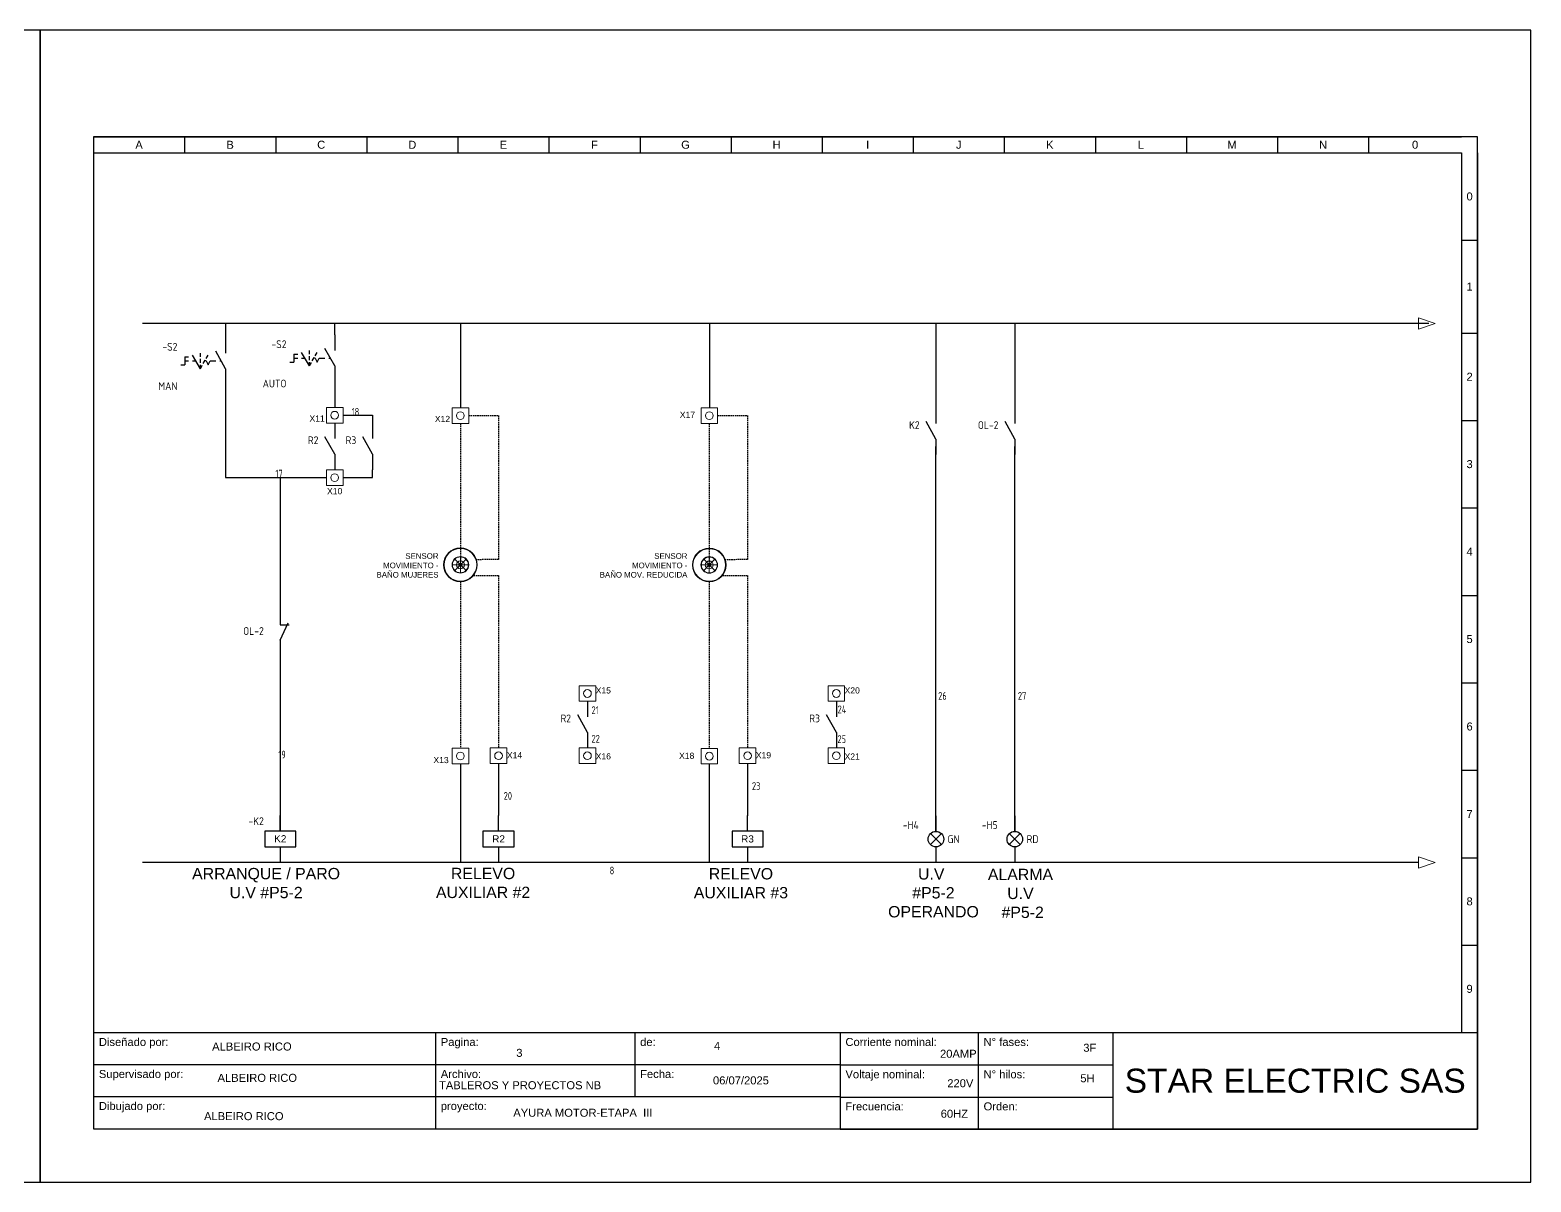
# Model space of a CAD drawing. Header units: millimetres. Extents: x 691 to 18605, y 670 to 10026.
# Drawn here: x 2823 to 3881, y 3503 to 4315 of the extents above; entities that cross this region are included whole.
import ezdxf
from ezdxf.enums import TextEntityAlignment as Align

# ---------------------------------------------------------------- set-up
doc = ezdxf.new("R2010")
doc.units = ezdxf.units.MM
doc.linetypes.add('DASHEDX2', pattern=[1.5, 1, -0.5])
for name, color, linetype in [('-DIAGRAMA', 7, 'Continuous'), ('-Electrico', 5, 'Continuous'), ('DESC', 150, 'Continuous'), ('MISC', 7, 'Continuous'), ('SYMS', 7, 'Continuous'), ('TAGS', 150, 'Continuous'), ('WIRENO', 72, 'Continuous'), ('YEL_14_THHN', 2, 'Continuous')]:
    doc.layers.add(name, color=color, linetype=linetype)
doc.styles.get("Standard").update_dxf_attribs({"font": 'arial.ttf'})
doc.styles.add('WD_IEC', font='ISOCP2.shx', dxfattribs={"width": 0.9, "height": 4})

# ---------------------------------------------------------------- blocks, each defined once
blk = doc.blocks.new('*T3')
at = {"color": 0, "linetype": 'ByBlock', "lineweight": -2}
for p, q in [((0, 0), (139.92, 0)), ((0, 0), (0, -18)), ((64.08, 0), (64.08, -18)), ((101.44, 0), (101.44, -12)), ((139.92, 0), (139.92, -18)), ((0, -6), (139.92, -6)), ((0, -12), (139.92, -12)), ((0, -18), (139.92, -18))]:
    blk.add_line(p, q, dxfattribs=at)
at = {"color": 0, "char_height": 1.5, "attachment_point": 1}
for s, insert, width in [('{\\fArial|b0|i0|c162|p34;Diseñado por:}', (1, -1), 62.0824), ('{\\fArial|b0|i0|c162|p34;Pagina:}', (65.08, -1), 35.3574), ('{\\fArial|b0|i0|c162|p34;de}:', (102.44, -1), 36.4813), ('{\\fArial|b0|i0|c162|p34;Supervisado por:}', (1, -7), 62.0824), ('{\\fArial|b0|i0|c162|p34;Archivo:}', (65.08, -7), 35.3574), ('Fecha:', (102.44, -7), 36.4813), ('Dibujado por:', (1, -13), 62.0824), ('{\\fArial|b0|i0|c162|p34;proyecto:}', (65.08, -13), 73.8387)]:
    blk.add_mtext(s, dxfattribs=dict(at, insert=insert, width=width))
blk = doc.blocks.new('*T4')
at = {"color": 0, "linetype": 'ByBlock', "lineweight": -2}
for p, q in [((0, 0), (119.48, 0)), ((0, 0), (0, -18.07)), ((25.89, 0), (25.89, -18.07)), ((51.13, 0), (51.13, -18.07)), ((119.48, 0), (119.48, -18.07)), ((0, -6.05), (51.13, -6.05)), ((0, -12.07), (51.13, -12.07)), ((0, -18.07), (119.48, -18.07))]:
    blk.add_line(p, q, dxfattribs=at)
at = {"color": 0}
for s, insert, char_height, width, attachment_point in [('Corriente nominal:', (1, -1), 1.5, 23.894, 1), ('{\\fArial|b0|i0|c162|p34;N° fases:}', (26.89, -1), 1.5, 23.2313, 1), ('Voltaje nominal:', (1, -7.05), 1.5, 23.894, 1), ('{\\fArial|b0|i0|c162|p34;N° hilos:}', (26.89, -7.05), 1.5, 23.2313, 1), ('{\\fArial|b0|i0|c162|p34;STAR ELECTRIC SAS}', (85.3, -9.04), 4.5, 66.3536, 5), ('Frecuencia:', (1, -13.07), 1.5, 23.894, 1), ('{\\fArial|b0|i0|c162|p34;Orden}:', (26.89, -13.07), 1.5, 23.2313, 1)]:
    blk.add_mtext(s, dxfattribs=dict(at, insert=insert, char_height=char_height, width=width, attachment_point=attachment_point))
blk = doc.blocks.new('CAJETIN')
for p, q in [((0, 185.97), (-259.4, 185.97)), ((-259.4, 185.97), (-259.4, 0.07)), ((-259.4, 185.97), (-2.99, 185.97)), ((-259.4, 185.97), (-259.4, 182.97)), ((-242.33, 185.97), (-242.33, 182.97)), ((-225.26, 185.97), (-225.26, 182.97)), ((-208.19, 185.97), (-208.19, 182.97)), ((-191.12, 185.97), (-191.12, 182.97)), ((-174.05, 185.97), (-174.05, 182.97)), ((-156.98, 185.97), (-156.98, 182.97)), ((-139.91, 185.97), (-139.91, 182.97)), ((-122.84, 185.97), (-122.84, 182.97)), ((-105.77, 185.97), (-105.77, 182.97)), ((-88.7, 185.97), (-88.7, 182.97)), ((-71.64, 185.97), (-71.64, 182.97)), ((-54.57, 185.97), (-54.57, 182.97)), ((-37.5, 185.97), (-37.5, 182.97)), ((-20.43, 185.97), (-20.43, 182.97)), ((0, 0.07), (0, 185.97)), ((-259.4, 182.97), (-2.99, 182.97)), ((-3, 182.97), (-3, 18.07)), ((0, 182.97), (0, 18.07)), ((-3, 166.58), (0, 166.58)), ((-3, 149.19), (0, 149.19)), ((-3, 132.8), (0, 132.8)), ((-3, 116.41), (0, 116.41)), ((-3, 100.02), (0, 100.02)), ((-3, 83.63), (0, 83.63)), ((-3, 67.24), (0, 67.24)), ((-3, 50.85), (0, 50.85)), ((-3, 34.46), (0, 34.46)), ((-3, 18.07), (0, 18.07)), ((-259.4, 0.07), (0, 0.07))]:
    blk.add_line(p, q)
blk.add_lwpolyline([(-269.4, -9.93), (10, -9.93), (10, 205.97), (-269.4, 205.97)], close=True)
for name, p in [('*T3', (-259.4, 18.07)), ('*T4', (-119.48, 18.07))]:
    blk.add_blockref(name, p)
blk.add_text('0', height=1.5).set_placement((-2.08, 174.04))
at = {"char_height": 1.5, "attachment_point": 5}
for s, insert, width in [('A', (-250.87, 184.47), 17.0695), ('B', (-233.8, 184.47), 17.0695), ('C', (-216.73, 184.47), 17.0695), ('D', (-199.66, 184.47), 17.0695), ('E', (-182.59, 184.47), 17.0695), ('F', (-165.52, 184.47), 17.0695), ('G', (-148.45, 184.47), 17.0695), ('H', (-131.38, 184.47), 17.0695), ('I', (-114.31, 184.47), 17.0695), ('J', (-97.24, 184.47), 17.0695), ('K', (-80.17, 184.47), 17.0695), ('L', (-63.1, 184.47), 17.0695), ('M', (-46.03, 184.47), 17.0695), ('N', (-28.96, 184.47), 17.0695), ('0', (-11.71, 184.47), 17.4362), ('1', (-1.5, 157.89), 3), ('2', (-1.5, 141), 3), ('3', (-1.5, 124.61), 3), ('4', (-1.5, 108.22), 3), ('5', (-1.5, 91.83), 3), ('6', (-1.5, 75.44), 3), ('7', (-1.5, 59.05), 3), ('8', (-1.5, 42.66), 3), ('9', (-1.5, 26.27), 3)]:
    blk.add_mtext(s, dxfattribs=dict(at, insert=insert, width=width))
for tag, p in [('DISEÑADO_POR', (-230.86, 14.78)), ('SUPERVISADO_POR', (-229.59, 8.32)), ('DIBUJADO_POR', (-231.25, 2.42))]:
    blk.add_attdef(tag, text='', height=1.5).set_placement(p, align=Align.MIDDLE)
for tag, p in [('PAGINA', (-180.19, 13.54)), ('DE', (-143.12, 14.83)), ('A', (-97.02, 13.49)), ('F', (-73.9, 14.47)), ('ARCHIVO', (-179.45, 8.2)), ('FECHA', (-143.31, 8.38)), ('V', (-96.96, 8.58)), ('H', (-74.46, 8.76)), ('PROYECTO', (-180.75, 3.04)), ('HZ', (-98.06, 2.87)), ('OR', (-74.83, 2.5))]:
    blk.add_attdef(tag, p, '', height=1.5)
blk = doc.blocks.new('VSS113')
for p, q in [((0, 7.5), (0, 2.5)), ((-13.12, 1.25), (-11.88, 1.25)), ((-13.12, 1.25), (-13.12, -1.25)), ((-13.12, 0), (-11.88, 0)), ((-8.12, -2.5), (-10.62, 1.83)), ((-10.62, 0), (-9.57, 0)), ((-8.12, 1.25), (-8.12, 2.5)), ((-8.12, -0.63), (-8.12, 0.62)), ((-7.19, -0.88), (-6.56, 0.21)), ((-6.25, 0), (-6.68, 0)), ((-6.25, 0.75), (-5.62, 1.83)), ((-6.25, 0), (-5.62, -1.25)), ((-5.62, -1.25), (-5, 0)), ((-5, 0), (-3.12, 0)), ((0, -2.5), (-3.12, 3.12)), ((-1.88, 0), (-1.39, 0)), ((-14.38, -1.25), (-13.12, -1.25)), ((-8.12, -2.5), (-8.12, -1.25)), ((-8.12, -2.5), (-7.5, -1.42)), ((0, -2.5), (0, -7.5))]:
    blk.add_line(p, q)
at = {"style": 'WD_IEC'}
for tag, p in [('INST', (-15.5, 9.25)), ('TAG1', (-15.5, 3.25)), ('LOC', (-15.5, 6.25)), ('DESC1', (-15.5, -9.35)), ('DESC3', (-15.5, -15.35)), ('DESC2', (-15.5, -12.35))]:
    blk.add_attdef(tag, text='', height=2.5, dxfattribs=at).set_placement(p, align=Align.RIGHT)
at = {"style": 'WD_IEC', "flags": 8}
for tag, p in [('POS1', (-10.62, 3.5)), ('POS2', (-8.12, 3.5)), ('POS3', (-5.62, 3.5))]:
    blk.add_attdef(tag, text='', height=2, rotation=90, dxfattribs=at).set_placement(p, align=Align.MIDDLE_LEFT)
at = {"style": 'WD_IEC'}
blk.add_attdef('TERM01', text='', height=2, rotation=90, dxfattribs=at).set_placement((-1, 7.5), align=Align.RIGHT)
at = {"style": 'WD_IEC', "flags": 1}
for tag, p, height in [('X2TERM01', (0, 7.5), 0.32), ('CONTACT', (0.5, 4.5), 1), ('X1LINK', (0, 0), 0.32), ('COMMON', (1.75, 3.25), 1), ('X8TERM02', (0, -7.5), 0.32), ('ASSYCODE', (1, -9), 1), ('FAMILY', (1, -10.5), 1), ('CATDESC', (1, -12), 1)]:
    blk.add_attdef(tag, p, '', height=height, dxfattribs=at)
at = {"style": 'WD_IEC', "flags": 9}
for tag, p in [('MFG', (-16, -0.25)), ('CAT', (-16, -2.75))]:
    blk.add_attdef(tag, text='', height=1.5, dxfattribs=at).set_placement(p, align=Align.RIGHT)
at = {"style": 'WD_IEC'}
blk.add_attdef('TERM02', (-1, -7.5), '', height=2, rotation=90, dxfattribs=at)
at = {"lineweight": 15, "style": 'WD_IEC'}
blk.add_attdef('XREF', text='', height=2.5, dxfattribs=at).set_placement((-15.5, -6.35), align=Align.RIGHT)
blk.add_attdef('STATE', (1.25, -6.35), '', height=2.5, dxfattribs=at)
blk = doc.blocks.new('VCR21')
for p, q in [((0, 7.5), (0, 2.5)), ((0, -2.5), (-3.12, 3.12)), ((0, -2.5), (0, -7.5))]:
    blk.add_line(p, q)
at = {"style": 'WD_IEC'}
for tag, p in [('INST', (-5.25, 6.75)), ('LOC', (-5.25, 3.75)), ('TAG2', (-5.25, 0.75)), ('DESC1', (-5.25, -6.75)), ('XREF', (-5.25, -3.75)), ('DESC2', (-5.25, -9.75)), ('DESC3', (-5.25, -12.75))]:
    blk.add_attdef(tag, text='', height=2.5, dxfattribs=at).set_placement(p, align=Align.RIGHT)
blk.add_attdef('TERM01', text='', height=2, rotation=90, dxfattribs=at).set_placement((-1, 7.5), align=Align.RIGHT)
at = {"style": 'WD_IEC', "flags": 1}
for tag, p, height in [('X2TERM01', (0, 7.5), 0.32), ('X4LINK', (-2.75, 0), 0.32), ('X1LINK', (-0.5, 0), 0.32), ('CONTACT', (4, -3.5), 1), ('FAMILY', (4, -5), 1), ('COMMON', (5.25, -4.75), 1), ('X8TERM02', (0, -7.5), 0.32)]:
    blk.add_attdef(tag, p, '', height=height, dxfattribs=at)
at = {"style": 'WD_IEC'}
blk.add_attdef('TERM02', (-1, -7.5), '', height=2, rotation=90, dxfattribs=at)
blk = doc.blocks.new('VCR22')
for p, q in [((0, 7.5), (0, 2.5)), ((0, -2.5), (2.5, 3.12)), ((0, 2.5), (2.87, 2.5)), ((0, -2.5), (0, -7.5))]:
    blk.add_line(p, q)
at = {"style": 'WD_IEC'}
for tag, p in [('INST', (-5.25, 5.25)), ('TAG2', (-5.25, -0.75)), ('LOC', (-5.25, 2.25)), ('DESC1', (-5.25, -6.75)), ('XREF', (-5.25, -3.75)), ('DESC2', (-5.25, -9.75)), ('DESC3', (-5.25, -12.75))]:
    blk.add_attdef(tag, text='', height=2.5, dxfattribs=at).set_placement(p, align=Align.RIGHT)
blk.add_attdef('TERM01', text='', height=2, rotation=90, dxfattribs=at).set_placement((-1, 7.5), align=Align.RIGHT)
at = {"style": 'WD_IEC', "flags": 1}
for tag, p, height in [('X2TERM01', (0, 7.5), 0.32), ('X4LINK', (-0.55, 0), 0.32), ('X1LINK', (1.92, 0), 0.32), ('CONTACT', (4, -3.5), 1), ('FAMILY', (4, -5), 1), ('COMMON', (5.25, -4.75), 1), ('X8TERM02', (0, -7.5), 0.32)]:
    blk.add_attdef(tag, p, '', height=height, dxfattribs=at)
at = {"style": 'WD_IEC'}
blk.add_attdef('TERM02', (-1, -7.5), '', height=2, rotation=90, dxfattribs=at)
blk = doc.blocks.new('VMS1')
for p, q in [((0, 2.5), (0, 7.5)), ((0, -2.5), (0, -7.5))]:
    blk.add_line(p, q)
blk.add_lwpolyline([(-5, 2.5), (-5, -2.5), (5, -2.5), (5, 2.5)], close=True)
at = {"style": 'WD_IEC'}
for tag, p in [('INST', (-5.25, 10.5)), ('LOC', (-5.25, 7.5)), ('TAG1', (-5.25, 4.5)), ('DESC1', (-5.25, -6.85)), ('DESC2', (-5.25, -9.85)), ('DESC3', (-5.25, -12.85))]:
    blk.add_attdef(tag, text='', height=2.5, dxfattribs=at).set_placement(p, align=Align.RIGHT)
blk.add_attdef('TERM01', text='', height=2, rotation=90, dxfattribs=at).set_placement((-1, 7.5), align=Align.RIGHT)
at = {"style": 'WD_IEC', "flags": 1}
for tag, p, height in [('X2TERM01', (0, 7.5), 0.32), ('X4LINK', (-5, 0), 0.32), ('X1LINK', (5, 0), 0.32), ('ASSYCODE', (1, -4), 1), ('FAMILY', (1, -5.5), 1), ('X8TERM02', (0, -7.5), 0.32), ('CATDESC', (1, -7), 1)]:
    blk.add_attdef(tag, p, '', height=height, dxfattribs=at)
at = {"style": 'WD_IEC', "flags": 9}
for tag, p in [('MFG', (-6, 1)), ('CAT', (-6, -1.5))]:
    blk.add_attdef(tag, text='', height=1.5, dxfattribs=at).set_placement(p, align=Align.RIGHT)
at = {"style": 'WD_IEC'}
blk.add_attdef('TERM02', (-1, -7.5), '', height=2, rotation=90, dxfattribs=at)
at = {"lineweight": 9, "style": 'WD_IEC'}
for tag, p in [('NO', (-5.5, -16.5)), ('NC', (-5.5, -19.5))]:
    blk.add_attdef(tag, text='', height=2.5, dxfattribs=at).set_placement(p, align=Align.TOP_RIGHT)
for tag, p in [('XREFNO', (-4, -16.5)), ('XREFNC', (-4, -19.5))]:
    blk.add_attdef(tag, text='', height=2.5, dxfattribs=at).set_placement(p, align=Align.TOP_LEFT)
blk = doc.blocks.new('VLT1G')
for p, q in [((0, 7.5), (0, 2.5)), ((-1.77, -1.77), (1.77, 1.77)), ((1.77, -1.77), (-1.77, 1.77)), ((0, -2.5), (0, -7.5))]:
    blk.add_line(p, q)
blk.add_circle((0, 0), 2.5)
at = {"style": 'WD_IEC'}
for tag, p in [('INST', (-5.5, 10.25)), ('TAG1', (-5.5, 3.25)), ('LOC', (-5.5, 6.75)), ('DESC1', (-5.5, -6.35)), ('DESC2', (-5.5, -9.85)), ('DESC3', (-5.5, -13.35))]:
    blk.add_attdef(tag, text='', height=2.5, dxfattribs=at).set_placement(p, align=Align.RIGHT)
blk.add_attdef('TERM01', text='', height=2, rotation=90, dxfattribs=at).set_placement((-1, 7.5), align=Align.RIGHT)
at = {"style": 'WD_IEC', "flags": 1}
for tag, p, height in [('X2TERM01', (0, 7.5), 0.32), ('X4LINK', (-3, 0), 0.32), ('X1LINK', (3, 0), 0.32), ('ASSYCODE', (1, -4), 1), ('FAMILY', (1, -5.5), 1), ('X8TERM02', (0, -7.5), 0.32), ('CATDESC', (1, -7), 1)]:
    blk.add_attdef(tag, p, '', height=height, dxfattribs=at)
at = {"style": 'WD_IEC', "flags": 9}
for tag, p in [('MFG', (-6, -0.25)), ('CAT', (-6, -2.75))]:
    blk.add_attdef(tag, text='', height=1.5, dxfattribs=at).set_placement(p, align=Align.RIGHT)
at = {"style": 'WD_IEC'}
blk.add_attdef('TERM02', (-1, -7.5), '', height=2, rotation=90, dxfattribs=at)
at = {"lineweight": 13, "style": 'WD_IEC'}
blk.add_attdef('COLOR', text='', height=2.5, dxfattribs=at).set_placement((3.75, 0), align=Align.MIDDLE_LEFT)
at = {"lineweight": 15, "style": 'WD_IEC'}
for tag, p in [('WDTAGALT', (-5.5, -21)), ('XREF', (-5.5, -18))]:
    blk.add_attdef(tag, text='', height=2.5, dxfattribs=at).set_placement(p, align=Align.RIGHT)
blk = doc.blocks.new('WD_WNV')
at = {"linetype": 'Continuous', "style": 'WD_IEC', "width": 0.8}
blk.add_attdef('WIRENO', text='', height=2.5, dxfattribs=at).set_placement((-1.6, 0), align=Align.MIDDLE_RIGHT)
at = {"style": 'WD_IEC', "flags": 1}
for tag, p in [('W08USER', (-1, 0.375)), ('W04USER', (-1, 0.875)), ('W05USER', (-1, 0.75)), ('W09USER', (-1, 0.25)), ('W03USER', (-1, 1)), ('W06USER', (-1, 0.625)), ('W07USER', (-1, 0.5)), ('W02USER', (-1, 1.125)), ('W01USER', (-1, 1.25)), ('W10USER', (-1, 0.125))]:
    blk.add_attdef(tag, text='', height=0.08, dxfattribs=at).set_placement(p, align=Align.CENTER)

msp = doc.modelspace()

# ---------------------------------------------------------------- linework, layer by layer
at = {"layer": '-DIAGRAMA', "color": 0, "lineweight": 0}
for centre in [(3037.4, 4043.3), (3126, 4043), (3301.5, 4043), (3037.4, 3999.3), (3215.6, 3847.1), (3391.1, 3847.1), (3126, 3803), (3152.9, 3803.2), (3215.6, 3803.2), (3301.5, 3802.9), (3328.5, 3803.2), (3391.1, 3803.2)]:
    msp.add_circle(centre, 2.72, dxfattribs=at)
at = {"layer": '-Electrico', "color": 0, "lineweight": 0, "ltscale": 0.08}
for points in [[(3031.6, 4048.8), (3043.3, 4048.8), (3043.3, 4037.8), (3031.6, 4037.8)], [(3120.2, 4048.5), (3131.9, 4048.5), (3131.9, 4037.5), (3120.2, 4037.5)], [(3295.7, 4048.5), (3307.4, 4048.5), (3307.4, 4037.5), (3295.7, 4037.5)], [(3031.6, 4004.8), (3043.3, 4004.8), (3043.3, 3993.8), (3031.6, 3993.8)], [(3209.7, 3852.6), (3221.4, 3852.6), (3221.4, 3841.6), (3209.7, 3841.6)], [(3385.2, 3852.6), (3396.9, 3852.6), (3396.9, 3841.6), (3385.2, 3841.6)], [(3120.2, 3808.5), (3131.9, 3808.5), (3131.9, 3797.5), (3120.2, 3797.5)], [(3147.1, 3808.7), (3158.8, 3808.7), (3158.8, 3797.7), (3147.1, 3797.7)], [(3209.7, 3808.7), (3221.4, 3808.7), (3221.4, 3797.7), (3209.7, 3797.7)], [(3295.7, 3808.4), (3307.4, 3808.4), (3307.4, 3797.5), (3295.7, 3797.5)], [(3322.6, 3808.7), (3334.3, 3808.7), (3334.3, 3797.7), (3322.6, 3797.7)], [(3385.2, 3808.7), (3396.9, 3808.7), (3396.9, 3797.7), (3385.2, 3797.7)]]:
    msp.add_lwpolyline(points, close=True, dxfattribs=at)
at = {"color": 0}
for p, q in [((3126, 4107.9), (3126, 4048.5)), ((3301.6, 4107.9), (3301.6, 4048.5)), ((3461.3, 4107.9), (3461.3, 4048.5)), ((3517, 4107.9), (3517, 4048.5)), ((2960.5, 4065.2), (2960.5, 3999.3)), ((3037.4, 4067), (3037.4, 4048.8)), ((3043.3, 4043.3), (3064.1, 4043.3)), ((3064.1, 4043.3), (3064.1, 4037.8)), ((3126, 4037.5), (3126, 4037.5)), ((3301.5, 4037.5), (3301.5, 4037.5)), ((3461.3, 3749.9), (3461.3, 4021.3)), ((3516.9, 3749.9), (3517, 4021.3)), ((3064.1, 3999.3), (3064.1, 4004.8)), ((2960.5, 3999.3), (3031.6, 3999.3)), ((2999, 3999.3), (2999, 3906.5)), ((3043.3, 3999.3), (3064.1, 3999.3)), ((2999, 3873.6), (2999, 3750)), ((3126, 3797.5), (3126, 3797.5)), ((3126, 3797.5), (3126, 3728)), ((3152.9, 3797.7), (3152.9, 3797.7)), ((3152.9, 3797.7), (3152.9, 3761)), ((3301.5, 3797.5), (3301.5, 3797.5)), ((3301.5, 3797.5), (3301.5, 3728)), ((3328.5, 3797.7), (3328.5, 3797.7)), ((3328.5, 3797.7), (3328.5, 3760.9))]:
    msp.add_line(p, q, dxfattribs=at)
at = {"color": 0, "linetype": 'Continuous', "lineweight": 0}
for p, q in [((3801.5, 4111.9), (3801.5, 4107.9)), ((3813.3, 4107.9), (3801.5, 4111.9)), ((3801.5, 4107.9), (3801.5, 4103.9)), ((3801.5, 4103.9), (3813.3, 4107.9)), ((3801.5, 3731.9), (3801.5, 3727.9)), ((3813.3, 3727.9), (3801.5, 3731.9)), ((3801.5, 3727.9), (3801.5, 3724)), ((3801.5, 3724), (3813.3, 3727.9))]:
    msp.add_line(p, q, dxfattribs=at)
at = {"color": 0, "linetype": 'DASHEDX2'}
for p, q in [((3131.9, 4043), (3152.9, 4043)), ((3152.9, 4043), (3152.9, 3941.6)), ((3307.4, 4043), (3328.5, 4043)), ((3328.5, 4043), (3328.5, 3941.5)), ((3126, 4037.5), (3126, 3939.9)), ((3301.5, 4037.5), (3301.5, 3939.8)), ((3152.9, 3941.6), (3137.4, 3941.4)), ((3328.5, 3941.5), (3312.9, 3941.4)), ((3135.3, 3930.2), (3152.9, 3930.2)), ((3152.9, 3930.2), (3152.9, 3808.7)), ((3310.8, 3930.2), (3328.5, 3930.2)), ((3328.5, 3930.2), (3328.5, 3808.7)), ((3126, 3925.8), (3126, 3808.5)), ((3301.5, 3925.8), (3301.5, 3808.4))]:
    msp.add_line(p, q, dxfattribs=at)
at = {"color": 0, "lineweight": 0}
for points in [[(3126, 3943.4), (3126, 3932.2), (3126, 3937.8), (3131.6, 3937.8), (3120.4, 3937.8), (3126, 3937.8), (3130, 3941.7), (3126, 3937.8), (3122.1, 3941.7), (3126, 3937.8), (3122.1, 3933.8), (3126, 3937.8), (3130, 3933.8)], [(3301.5, 3943.3), (3301.5, 3932.1), (3301.5, 3937.7), (3307.1, 3937.7), (3295.9, 3937.7), (3301.5, 3937.7), (3305.5, 3941.7), (3301.5, 3937.7), (3297.6, 3941.7), (3301.5, 3937.7), (3297.6, 3933.8), (3301.5, 3937.7), (3305.5, 3933.8)]]:
    msp.add_lwpolyline(points, dxfattribs=at)
for centre, radius in [((3126, 3937.8), 11.9), ((3126, 3937.8), 11.5), ((3301.5, 3937.7), 11.9), ((3301.5, 3937.7), 11.5), ((3126, 3937.8), 5.86), ((3126, 3937.8), 5.59), ((3126, 3937.8), 2.8), ((3126, 3937.8), 1.23), ((3301.5, 3937.7), 5.86), ((3301.5, 3937.7), 5.59), ((3301.5, 3937.7), 2.8), ((3301.5, 3937.7), 1.23)]:
    msp.add_circle(centre, radius, dxfattribs=at)
at = {"layer": 'YEL_14_THHN', "color": 0}
for p, q in [((3808.8, 4107.9), (2901.9, 4107.9)), ((2960.5, 4107.9), (2960.5, 4098.1)), ((3037.4, 4099.9), (3037.4, 4107.9)), ((3801.5, 3727.9), (2901.9, 3728))]:
    msp.add_line(p, q, dxfattribs=at)

# ---------------------------------------------------------------- block references
at = {"color": 0}
ref = msp.add_blockref('CAJETIN', (2792.1, 3540), dxfattribs=dict(at, xscale=3.761929394681115, yscale=3.761929394681115, zscale=3.761929394681115))
ref.add_attrib('5H', '5H', (2512, 3573), dxfattribs={"height": 5.64})
ref.add_attrib('3F', '3F', (2514.1, 3594.5), dxfattribs={"height": 5.64})
ref.add_attrib('HZ', '60HZ', dxfattribs={"height": 5.64}).set_placement((2423.2, 3550.8), align=Align.MIDDLE)
ref.add_attrib('V', '220V', dxfattribs={"height": 5.64}).set_placement((2427.4, 3572.3), align=Align.MIDDLE)
ref.add_attrib('A', '20AMP', dxfattribs={"height": 5.64}).set_placement((2426, 3593.1), align=Align.MIDDLE)
ref.add_attrib('PROYECTO', 'AYURA MOTOR-ETAPA  III', dxfattribs={"height": 5.643}).set_placement((2112.2, 3551.5), align=Align.MIDDLE_LEFT)
ref.add_attrib('ARCHIVO', 'TABLEROS Y PROYECTOS NB', dxfattribs={"height": 5.643}).set_placement((2117, 3570.9), align=Align.MIDDLE)
ref.add_attrib('DE', '4', (2253.7, 3595.8), dxfattribs={"height": 5.64})
ref.add_attrib('PAGINA', '2', (2114.3, 3590.9), dxfattribs={"height": 5.64})
ref.add_attrib('FECHA', '06/07/2025', (2253, 3571.5), dxfattribs={"height": 5.64})
ref.add_attrib('DIBUJADO_POR', 'ALBEIRO RICO', dxfattribs={"height": 5.643}).set_placement((1922.2, 3549.1), align=Align.MIDDLE)
ref.add_attrib('SUPERVISADO_POR', 'ALBEIRO RICO', dxfattribs={"height": 5.643}).set_placement((1931.7, 3576.1), align=Align.MIDDLE)
ref.add_attrib('DISEÑADO_POR', 'ALBEIRO RICO', dxfattribs={"height": 5.643}).set_placement((1927.9, 3598.2), align=Align.MIDDLE)
ref = msp.add_blockref('CAJETIN', (3843.2, 3540), dxfattribs=dict(at, xscale=3.761929394681115, yscale=3.761929394681115, zscale=3.761929394681115))
ref.add_attrib('5H', '5H', (3563.1, 3573), dxfattribs={"height": 5.64})
ref.add_attrib('3F', '3F', (3565.2, 3594.5), dxfattribs={"height": 5.64})
ref.add_attrib('HZ', '60HZ', dxfattribs={"height": 5.64}).set_placement((3474.3, 3550.8), align=Align.MIDDLE)
ref.add_attrib('V', '220V', dxfattribs={"height": 5.64}).set_placement((3478.5, 3572.3), align=Align.MIDDLE)
ref.add_attrib('A', '20AMP', dxfattribs={"height": 5.64}).set_placement((3477.1, 3593.1), align=Align.MIDDLE)
ref.add_attrib('PROYECTO', 'AYURA MOTOR-ETAPA  III', dxfattribs={"height": 5.643}).set_placement((3163.3, 3551.5), align=Align.MIDDLE_LEFT)
ref.add_attrib('ARCHIVO', 'TABLEROS Y PROYECTOS NB', dxfattribs={"height": 5.643}).set_placement((3168.1, 3570.9), align=Align.MIDDLE)
ref.add_attrib('DE', '4', (3304.8, 3595.8), dxfattribs={"height": 5.64})
ref.add_attrib('PAGINA', '3', (3165.4, 3590.9), dxfattribs={"height": 5.64})
ref.add_attrib('FECHA', '06/07/2025', (3304.1, 3571.5), dxfattribs={"height": 5.64})
ref.add_attrib('DIBUJADO_POR', 'ALBEIRO RICO', dxfattribs={"height": 5.643}).set_placement((2973.3, 3549.1), align=Align.MIDDLE)
ref.add_attrib('SUPERVISADO_POR', 'ALBEIRO RICO', dxfattribs={"height": 5.643}).set_placement((2982.8, 3576.1), align=Align.MIDDLE)
ref.add_attrib('DISEÑADO_POR', 'ALBEIRO RICO', dxfattribs={"height": 5.643}).set_placement((2979, 3598.2), align=Align.MIDDLE)
at = {"layer": 'SYMS', "color": 0}
ref = msp.add_blockref('VSS113', (2960.5, 4081.6), dxfattribs=dict(at, xscale=2.197145441597592, yscale=2.197145441597592, zscale=2.197145441597592))
ref.add_attrib('DESC1', 'MAN', dxfattribs={"layer": 'DESC', "height": 5.49, "style": 'WD_IEC'}).set_placement((2926.5, 4061.1), align=Align.RIGHT)
ref.add_attrib('TAG1', '-S2', dxfattribs={"layer": 'TAGS', "height": 5.49, "style": 'WD_IEC'}).set_placement((2926.5, 4088.8), align=Align.RIGHT)
ref = msp.add_blockref('VSS113', (3037.4, 4083.5), dxfattribs=dict(at, xscale=2.197145441597592, yscale=2.197145441597592, zscale=2.197145441597592))
ref.add_attrib('DESC1', 'AUTO', dxfattribs={"layer": 'DESC', "height": 5.49, "style": 'WD_IEC'}).set_placement((3003.4, 4062.9), align=Align.RIGHT)
ref.add_attrib('TAG1', '-S2', dxfattribs={"layer": 'TAGS', "height": 5.49, "style": 'WD_IEC'}).set_placement((3003.4, 4090.6), align=Align.RIGHT)
ref = msp.add_blockref('VCR21', (3461.3, 4032), dxfattribs=dict(at, xscale=2.197145441597592, yscale=2.197145441597592, zscale=2.197145441597592))
ref.add_attrib('TAG2', 'K2', dxfattribs={"layer": 'TAGS', "height": 5.49, "style": 'WD_IEC'}).set_placement((3449.8, 4033.6), align=Align.RIGHT)
ref = msp.add_blockref('VCR21', (3517, 4032), dxfattribs=dict(at, xscale=2.197145441597592, yscale=2.197145441597592, zscale=2.197145441597592))
ref.add_attrib('TAG2', 'OL-2', dxfattribs={"layer": 'TAGS', "height": 5.49, "style": 'WD_IEC'}).set_placement((3505.4, 4033.6), align=Align.RIGHT)
ref = msp.add_blockref('VCR21', (3037.4, 4021.3), dxfattribs=dict(at, xscale=2.197145441597592, yscale=2.197145441597592, zscale=2.197145441597592))
ref.add_attrib('TAG2', 'R2', dxfattribs={"layer": 'TAGS', "height": 5.49, "style": 'WD_IEC'}).set_placement((3025.9, 4022.9), align=Align.RIGHT)
ref = msp.add_blockref('VCR21', (3064.1, 4021.3), dxfattribs=dict(at, xscale=2.197145441597592, yscale=2.197145441597592, zscale=2.197145441597592))
ref.add_attrib('TAG2', 'R3', dxfattribs={"layer": 'TAGS', "height": 5.49, "style": 'WD_IEC'}).set_placement((3052.6, 4022.9), align=Align.RIGHT)
ref = msp.add_blockref('VCR22', (2999, 3890.1), dxfattribs=dict(at, xscale=2.197145441597592, yscale=2.197145441597592, zscale=2.197145441597592))
ref.add_attrib('TAG2', 'OL-2', dxfattribs={"layer": 'TAGS', "height": 5.49, "style": 'WD_IEC'}).set_placement((2987.4, 3888.4), align=Align.RIGHT)
ref = msp.add_blockref('VCR21', (3215.6, 3825.2), dxfattribs=dict(at, xscale=2.197145441597592, yscale=2.197145441597592, zscale=2.197145441597592))
ref.add_attrib('TAG2', 'R2', dxfattribs={"layer": 'TAGS', "height": 5.49, "style": 'WD_IEC'}).set_placement((3204, 3826.8), align=Align.RIGHT)
ref = msp.add_blockref('VCR21', (3391.1, 3825.1), dxfattribs=dict(at, xscale=2.197145441597592, yscale=2.197145441597592, zscale=2.197145441597592))
ref.add_attrib('TAG2', 'R3', dxfattribs={"layer": 'TAGS', "height": 5.49, "style": 'WD_IEC'}).set_placement((3379.5, 3826.8), align=Align.RIGHT)
ref = msp.add_blockref('VMS1', (2999, 3744.5), dxfattribs=dict(at, xscale=2.197145441597592, yscale=2.197145441597592, zscale=2.197145441597592))
ref.add_attrib('TAG1', '-K2', dxfattribs={"layer": 'TAGS', "height": 5.49, "style": 'WD_IEC'}).set_placement((2987.4, 3754.3), align=Align.RIGHT)
at = {"layer": 'SYMS', "color": 0, "xscale": 2.197145441597592, "yscale": 2.197145441597592, "zscale": 2.197145441597592}
for p in [(3152.9, 3744.5), (3328.5, 3744.5)]:
    msp.add_blockref('VMS1', p, dxfattribs=at)
at = {"layer": 'SYMS', "color": 0}
ref = msp.add_blockref('VLT1G', (3461.3, 3744.4), dxfattribs=dict(at, xscale=2.197145441597592, yscale=2.197145441597592, zscale=2.197145441597592))
ref.add_attrib('COLOR', 'GN', dxfattribs={"layer": 'MISC', "lineweight": 13, "height": 5.49, "style": 'WD_IEC'}).set_placement((3469.5, 3744.4), align=Align.MIDDLE_LEFT)
ref.add_attrib('TAG1', '-H4', dxfattribs={"layer": 'TAGS', "height": 5.49, "style": 'WD_IEC'}).set_placement((3449.2, 3751.6), align=Align.RIGHT)
ref = msp.add_blockref('VLT1G', (3516.9, 3744.4), dxfattribs=dict(at, xscale=2.197145441597592, yscale=2.197145441597592, zscale=2.197145441597592))
ref.add_attrib('COLOR', 'RD', dxfattribs={"layer": 'MISC', "lineweight": 13, "height": 5.49, "style": 'WD_IEC'}).set_placement((3525.2, 3744.4), align=Align.MIDDLE_LEFT)
ref.add_attrib('TAG1', '-H5', dxfattribs={"layer": 'TAGS', "height": 5.49, "style": 'WD_IEC'}).set_placement((3504.8, 3751.6), align=Align.RIGHT)
at = {"layer": 'WIRENO', "color": 0}
ref = msp.add_blockref('WD_WNV', (3056.4, 4049.3), dxfattribs=dict(at, xscale=2.197145441597592, yscale=2.197145441597592, zscale=2.197145441597592))
ref.add_attrib('WIRENO', '18', dxfattribs={"linetype": 'Continuous', "height": 5.49, "style": 'WD_IEC', "width": 0.8}).set_placement((3054.7, 4045.7), align=Align.MIDDLE_RIGHT)
ref = msp.add_blockref('WD_WNV', (3004.6, 4009.7), dxfattribs=dict(at, xscale=2.197145441597592, yscale=2.197145441597592, zscale=2.197145441597592))
ref.add_attrib('WIRENO', '17', dxfattribs={"linetype": 'Continuous', "height": 5.49, "style": 'WD_IEC', "width": 0.8}).set_placement((3000.7, 4002.1), align=Align.MIDDLE_RIGHT)
ref = msp.add_blockref('WD_WNV', (3466.9, 3849), dxfattribs=dict(at, xscale=2.197145441597592, yscale=2.197145441597592, zscale=2.197145441597592))
ref.add_attrib('WIRENO', '26', dxfattribs={"linetype": 'Continuous', "height": 5.49, "style": 'WD_IEC', "width": 0.8}).set_placement((3468.9, 3845.4), align=Align.MIDDLE_RIGHT)
ref = msp.add_blockref('WD_WNV', (3522.5, 3849), dxfattribs=dict(at, xscale=2.197145441597592, yscale=2.197145441597592, zscale=2.197145441597592))
ref.add_attrib('WIRENO', '27', dxfattribs={"linetype": 'Continuous', "height": 5.49, "style": 'WD_IEC', "width": 0.8}).set_placement((3525, 3845.4), align=Align.MIDDLE_RIGHT)
ref = msp.add_blockref('WD_WNV', (3225.2, 3838.9), dxfattribs=dict(at, xscale=2.197145441597592, yscale=2.197145441597592, zscale=2.197145441597592))
ref.add_attrib('WIRENO', '21', dxfattribs={"linetype": 'Continuous', "height": 5.49, "style": 'WD_IEC', "width": 0.8}).set_placement((3223.5, 3835.3), align=Align.MIDDLE_RIGHT)
ref = msp.add_blockref('WD_WNV', (3399.7, 3839.5), dxfattribs=dict(at, xscale=2.197145441597592, yscale=2.197145441597592, zscale=2.197145441597592))
ref.add_attrib('WIRENO', '24', dxfattribs={"linetype": 'Continuous', "height": 5.49, "style": 'WD_IEC', "width": 0.8}).set_placement((3398.1, 3835.9), align=Align.MIDDLE_RIGHT)
ref = msp.add_blockref('WD_WNV', (3225.9, 3818.8), dxfattribs=dict(at, xscale=2.197145441597592, yscale=2.197145441597592, zscale=2.197145441597592))
ref.add_attrib('WIRENO', '22', dxfattribs={"linetype": 'Continuous', "height": 5.49, "style": 'WD_IEC', "width": 0.8}).set_placement((3224.3, 3815.2), align=Align.MIDDLE_RIGHT)
ref = msp.add_blockref('WD_WNV', (3399.5, 3818.5), dxfattribs=dict(at, xscale=2.197145441597592, yscale=2.197145441597592, zscale=2.197145441597592))
ref.add_attrib('WIRENO', '25', dxfattribs={"linetype": 'Continuous', "height": 5.49, "style": 'WD_IEC', "width": 0.8}).set_placement((3397.9, 3814.9), align=Align.MIDDLE_RIGHT)
ref = msp.add_blockref('WD_WNV', (3004.6, 3807.6), dxfattribs=dict(at, xscale=2.197145441597592, yscale=2.197145441597592, zscale=2.197145441597592))
ref.add_attrib('WIRENO', '19', dxfattribs={"linetype": 'Continuous', "height": 5.49, "style": 'WD_IEC', "width": 0.8}).set_placement((3002.9, 3804), align=Align.MIDDLE_RIGHT)
ref = msp.add_blockref('WD_WNV', (3334.1, 3785.4), dxfattribs=dict(at, xscale=2.197145441597592, yscale=2.197145441597592, zscale=2.197145441597592))
ref.add_attrib('WIRENO', '23', dxfattribs={"linetype": 'Continuous', "height": 5.49, "style": 'WD_IEC', "width": 0.8}).set_placement((3337.5, 3781.8), align=Align.MIDDLE_RIGHT)
ref = msp.add_blockref('WD_WNV', (3158.5, 3775.7), dxfattribs=dict(at, xscale=2.197145441597592, yscale=2.197145441597592, zscale=2.197145441597592))
ref.add_attrib('WIRENO', '20', dxfattribs={"linetype": 'Continuous', "height": 5.49, "style": 'WD_IEC', "width": 0.8}).set_placement((3162.4, 3774.9), align=Align.MIDDLE_RIGHT)
ref = msp.add_blockref('WD_WNV', (3248.6, 3722.5), dxfattribs=dict(at, xscale=2.197145441597592, yscale=2.197145441597592, zscale=2.197145441597592))
ref.add_attrib('WIRENO', '8', dxfattribs={"linetype": 'Continuous', "height": 5.49, "style": 'WD_IEC', "width": 0.8}).set_placement((3234.5, 3722.3), align=Align.MIDDLE_RIGHT)

# ---------------------------------------------------------------- texts
at = {"color": 0, "lineweight": 0}
for s, p in [('X11', (3019.6, 4038.8)), ('X12', (3108, 4038.5)), ('X17', (3280.7, 4041.4)), ('X10', (3032, 3987.6)), ('X15', (3221.4, 3847.1)), ('X20', (3396.9, 3847.1)), ('X13', (3107, 3798)), ('X14', (3158.8, 3801.4)), ('X16', (3221.4, 3800.6)), ('X18', (3280.2, 3801)), ('X19', (3334.3, 3801.4)), ('X21', (3396.9, 3800.5))]:
    msp.add_text(s, height=4.33, dxfattribs=at).set_placement(p)
at = {"color": 0, "lineweight": 0, "attachment_point": 2}
for s, insert, char_height, width in [('\\A1;\\pxqr;SENSOR MOVIMIENTO - BAÑO MUJERES', (3085.1, 3946), 3.963, 50.946), ('\\A1;\\pxqr;SENSOR \\PMOVIMIENTO -\\P BAÑO MOV. REDUCIDA', (3254.1, 3946), 3.963, 63.955), ('\\A1;ARRANQUE / PARO\\PU.V #P5-2', (2989, 3724.1), 8, 230.839), ('\\A1;RELEVO \\PAUXILIAR #2\\P ', (3142, 3724.2), 8, 126.228), ('\\A1;RELEVO \\PAUXILIAR #3\\P ', (3323.8, 3724), 8, 126.228), ('\\A1;U.V\\P #P5-2\\P OPERANDO', (3458, 3723.9), 8, 151.335), ('\\A1;ALARMA\\PU.V\\P #P5-2\\P ', (3520.9, 3723.5), 8, 175.138)]:
    msp.add_mtext(s, dxfattribs=dict(at, insert=insert, char_height=char_height, width=width))
at = {"color": 0, "linetype": 'DASHEDX2', "char_height": 5.06, "attachment_point": 1}
for s, insert in [('K2', (2994.7, 3747.2)), ('R2', (3148.4, 3747.1)), ('R3', (3323.9, 3747.1))]:
    msp.add_mtext_dynamic_manual_height_columns(s, width=14.102, gutter_width=25.3, heights=[6.68], dxfattribs=dict(at, insert=insert))

doc.saveas('drawing.dxf')
